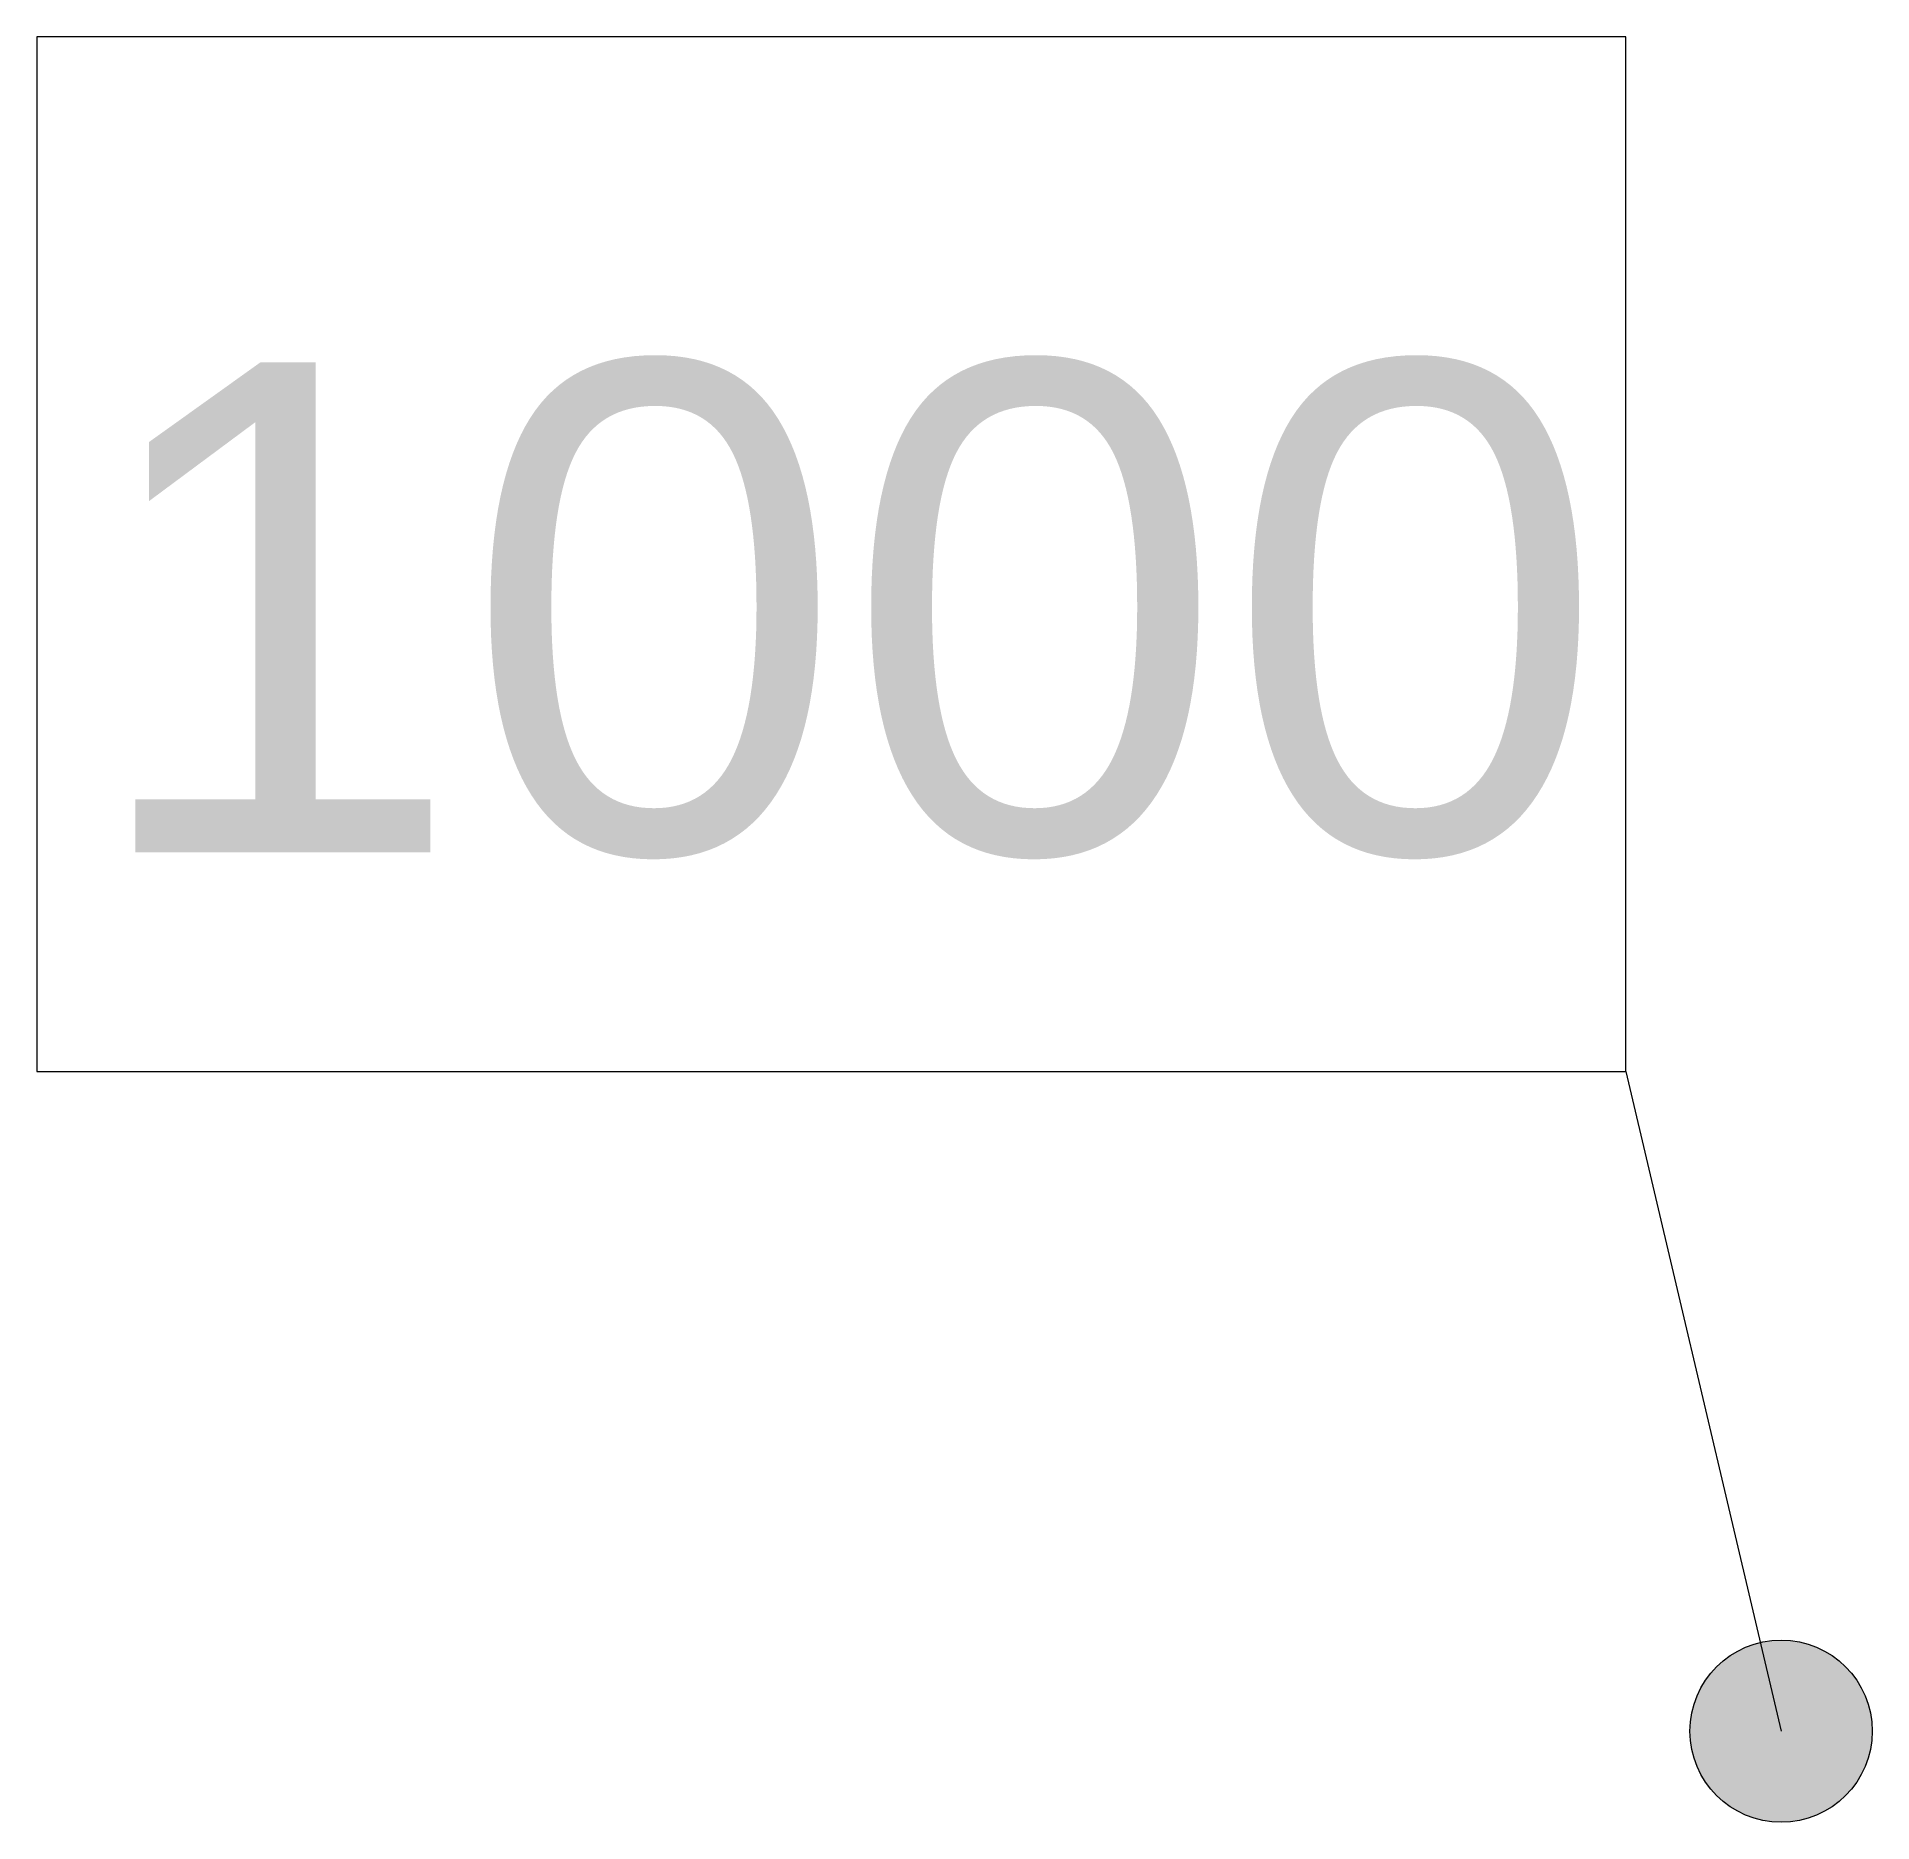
# Model space of a CAD drawing. Header units: millimetres. Extents: x 1874.818 to 1875.567, y 899.18 to 899.909.
import ezdxf

# ---------------------------------------------------------------- set-up
doc = ezdxf.new("R2010")
doc.units = ezdxf.units.MM
doc.layers.get('0').update_dxf_attribs({"lineweight": 9})
doc.styles.get("Standard").update_dxf_attribs({"font": 'arial.ttf'})

# ---------------------------------------------------------------- blocks, each defined once
blk = doc.blocks.new('*U29')
h = blk.add_hatch(color=0)
h.dxf.hatch_style = 1
h.paths.add_polyline_path([(1.07658, -0.26935, -1), (1.151, -0.26935, -1)])
at = {"color": 0}
blk.add_line((1.05036, 0), (1.11379, -0.26935), dxfattribs=at)
blk.add_lwpolyline([(0.40181, 0), (1.05036, 0), (1.05036, 0.4224), (0.40181, 0.4224)], close=True, dxfattribs=at)
blk.add_circle((1.11379, -0.26935), 0.03721, dxfattribs=at)
blk.add_attdef('NUM.', (0.42074, 0.08941), '', height=0.2, dxfattribs=at)

msp = doc.modelspace()

# ---------------------------------------------------------------- block references
at = {"color": 1}
msp.add_blockref('*U29', (1874.41619, 899.48701), dxfattribs=at).add_auto_attribs({'NUM.': '1000'})

doc.saveas('drawing.dxf')
